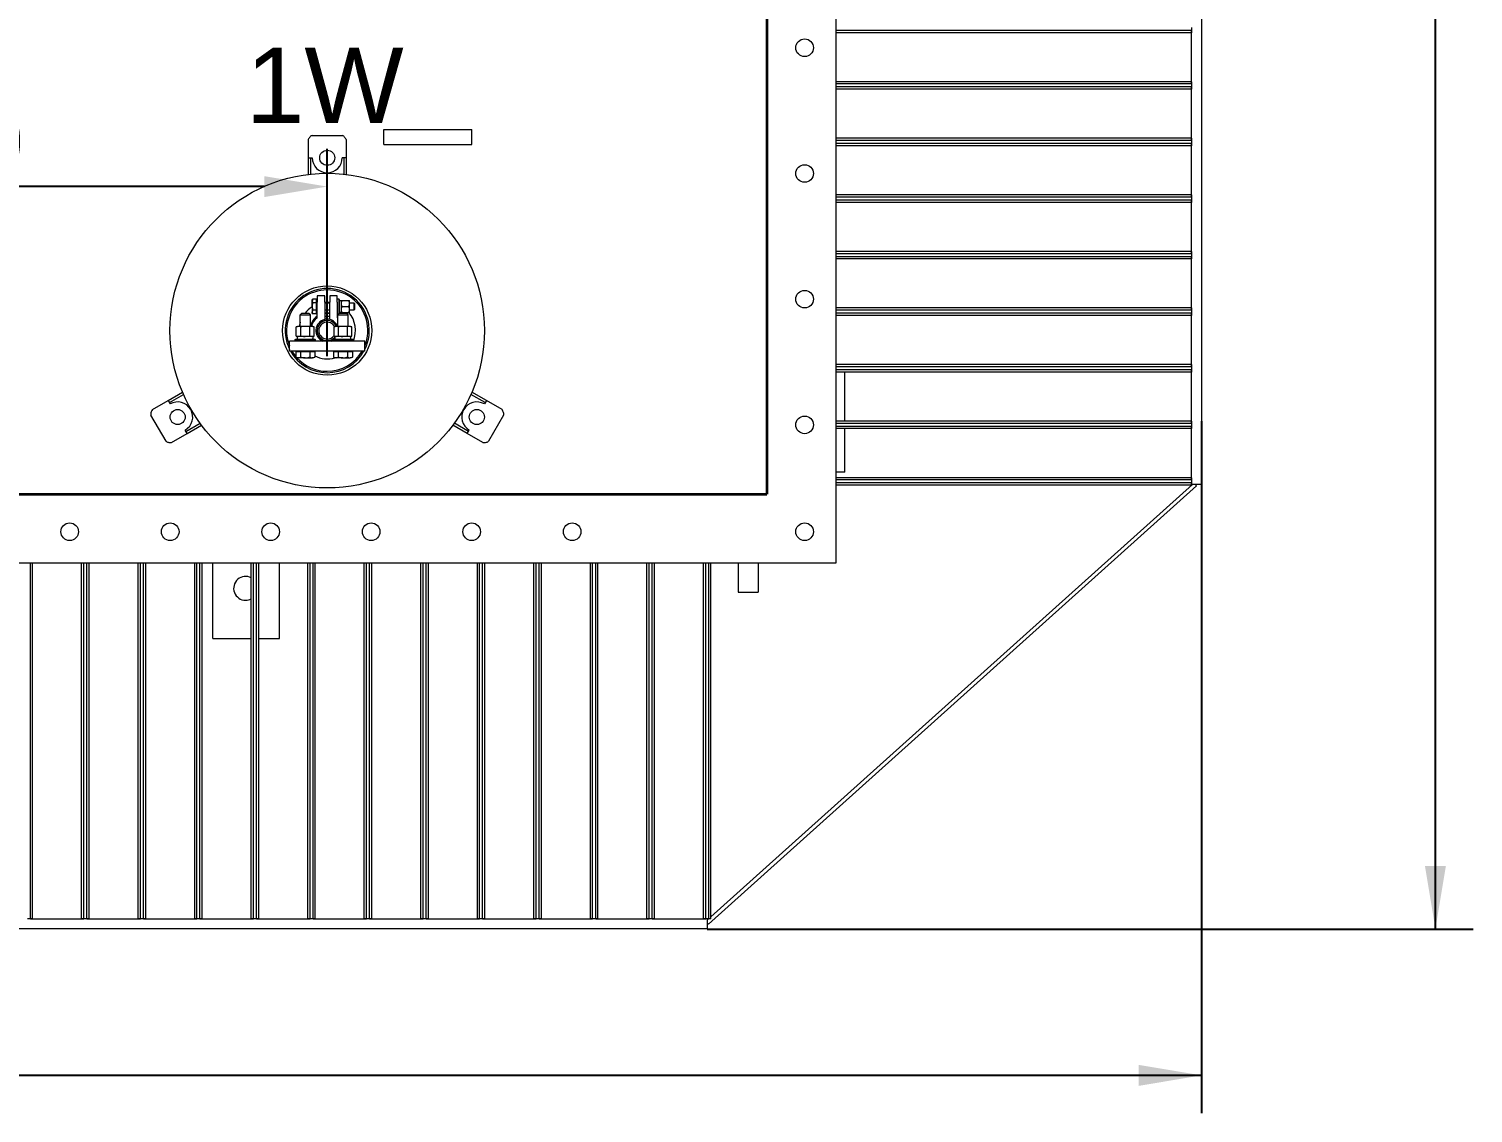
# Model space of a CAD drawing. Header units: millimetres. Extents: x 30710 to 48779, y -19256 to -8564.
# Drawn here: x 36833 to 37982, y -14864 to -14002 of the extents above; entities that cross this region are included whole.
import ezdxf
from ezdxf.enums import TextEntityAlignment as Align

# ---------------------------------------------------------------- set-up
doc = ezdxf.new("R2010")
doc.units = ezdxf.units.MM
doc.header["$LTSCALE"] = 10
for name, color, linetype, lineweight in [('2', 3, 'Continuous', 25), ('粗实线', 4, 'Continuous', 18), ('细实线', 3, 'Continuous', 35)]:
    doc.layers.add(name, color=color, linetype=linetype, lineweight=lineweight)
doc.styles.get("Standard").update_dxf_attribs({"font": ''})
doc.styles.get('Standard').set_extended_font_data('arial')
doc.dimstyles.new('2', dxfattribs={"dimscale": 20, "dimtxt": 2.5, "dimasz": 2.5, "dimexe": 1.5, "dimexo": 0, "dimgap": 0.5, "dimtad": 1, "dimtoh": 1, "dimtxsty": 'Standard', "dimcen": -2.5, "dimdle": 5, "dimclrd": 3, "dimclre": 3, "dimclrt": 3, "dimazin": 2, "dimtfac": 1, "dimtmove": 0, "dimatfit": 2, "dimfxl": 0, "dimtolj": 1, "dimarcsym": 0})

# ---------------------------------------------------------------- blocks, each defined once
blk = doc.blocks.new('*X20')
at = {"layer": '2'}
for points in [[(36520.2, -14118.7), (36520.2, -14135.3), (36470.2, -14127)], [(37020.2, -14118.7), (37020.2, -14135.3), (37070.2, -14127)]]:
    blk.add_hatch(color=3, dxfattribs=at).paths.add_polyline_path(points, flags=0)
at = {"layer": '2', "color": 3, "lineweight": -2}
for p, q in [((36470.2, -14261.8), (36470.2, -14097)), ((37070.2, -14261.8), (37070.2, -14097)), ((37020.2, -14127), (36520.2, -14127))]:
    blk.add_line(p, q, dxfattribs=at)
at = {"layer": '2', "color": 3, "insert": (36770.2, -14091.5), "char_height": 50, "width": 221.037, "attachment_point": 5}
blk.add_mtext('600', dxfattribs=at)
blk = doc.blocks.new('*X21')
at = {"layer": '2', "linetype": 'Continuous'}
for points in [[(37952.4, -13042.6), (37944.1, -13092.6), (37960.7, -13092.6)], [(37952.4, -14717.6), (37944.1, -14667.6), (37960.7, -14667.6)]]:
    blk.add_hatch(color=3, dxfattribs=at).paths.add_polyline_path(points, flags=0)
at = {"layer": '2', "color": 3, "linetype": 'Continuous'}
for p, q in [((36870.2, -13042.6), (37982.4, -13042.6)), ((37952.4, -14717.6), (37952.4, -13042.6)), ((37372.7, -14717.6), (37982.4, -14717.6))]:
    blk.add_line(p, q, dxfattribs=at)
at = {"layer": '2', "color": 3, "insert": (37916.9, -13880.1), "char_height": 50, "width": 288.796, "attachment_point": 5, "rotation": 90}
blk.add_mtext('1700', dxfattribs=at)
blk = doc.blocks.new('*X22')
at = {"layer": '2', "linetype": 'Continuous'}
for points in [[(35174.2, -14834), (35224.2, -14825.7), (35224.2, -14842.4)], [(37766.2, -14834), (37716.2, -14825.7), (37716.2, -14842.4)]]:
    blk.add_hatch(color=3, dxfattribs=at).paths.add_polyline_path(points, flags=0)
at = {"layer": '2', "color": 3, "linetype": 'Continuous'}
for p, q in [((35174.2, -14297.7), (35174.2, -14864)), ((37766.2, -14313.6), (37766.2, -14864)), ((35174.2, -14834), (37766.2, -14834))]:
    blk.add_line(p, q, dxfattribs=at)
at = {"layer": '2', "color": 3, "insert": (36470.2, -14798.5), "char_height": 50, "width": 299.924, "attachment_point": 5}
blk.add_mtext('2600', dxfattribs=at)

msp = doc.modelspace()

# ---------------------------------------------------------------- linework, layer by layer
at = {"layer": '粗实线'}
for p, q in [((37475.22, -13396.56), (37475.22, -14426.56)), ((37766.22, -13459.06), (37766.22, -14364.06)), ((37758.22, -14002.76), (37475.22, -14002.76)), ((37758.22, -14000.36), (37758.22, -14002.76)), ((37758.22, -14045.36), (37758.22, -14002.76)), ((37758.22, -14002.76), (37758.22, -14004.56)), ((37758.22, -14004.56), (37475.22, -14004.56)), ((37758.22, -14043.56), (37758.22, -14004.56)), ((37758.22, -14043.56), (37475.22, -14043.56)), ((37758.22, -14045.36), (37475.22, -14045.36)), ((37758.22, -14047.76), (37475.22, -14047.76)), ((37758.22, -14043.56), (37758.22, -14045.36)), ((37758.22, -14045.36), (37758.22, -14047.76)), ((37758.22, -14090.36), (37758.22, -14047.76)), ((37758.22, -14047.76), (37758.22, -14049.56)), ((37758.22, -14049.56), (37475.22, -14049.56)), ((37758.22, -14088.56), (37758.22, -14049.56)), ((37115.22, -14093.56), (37115.22, -14081.56)), ((37115.22, -14081.56), (37185.22, -14081.56)), ((37185.22, -14093.56), (37185.22, -14081.56)), ((37055.02, -14089.633), (37055.02, -14104.06)), ((37058.22, -14086.433), (37082.22, -14086.433)), ((37085.42, -14089.633), (37085.42, -14104.06)), ((37115.22, -14093.56), (37185.22, -14093.56)), ((37758.22, -14088.56), (37475.22, -14088.56)), ((37758.22, -14090.36), (37475.22, -14090.36)), ((37758.22, -14092.76), (37475.22, -14092.76)), ((37758.22, -14094.56), (37475.22, -14094.56)), ((37758.22, -14088.56), (37758.22, -14090.36)), ((37758.22, -14090.36), (37758.22, -14092.76)), ((37758.22, -14135.36), (37758.22, -14092.76)), ((37758.22, -14092.76), (37758.22, -14094.56)), ((37758.22, -14133.56), (37758.22, -14094.56)), ((37055.02, -14104.06), (37058.22, -14104.06)), ((37055.02, -14104.06), (37055.02, -14117.318)), ((37057.02, -14104.06), (37057.02, -14117.09)), ((37085.42, -14104.06), (37082.22, -14104.06)), ((37083.42, -14104.06), (37083.42, -14117.09)), ((37085.42, -14104.06), (37085.42, -14117.318)), ((37758.22, -14133.56), (37475.22, -14133.56)), ((37758.22, -14135.36), (37475.22, -14135.36)), ((37758.22, -14137.76), (37475.22, -14137.76)), ((37758.22, -14139.56), (37475.22, -14139.56)), ((37758.22, -14133.56), (37758.22, -14135.36)), ((37758.22, -14135.36), (37758.22, -14137.76)), ((37758.22, -14180.36), (37758.22, -14137.76)), ((37758.22, -14137.76), (37758.22, -14139.56)), ((37758.22, -14178.56), (37758.22, -14139.56)), ((37758.22, -14178.56), (37475.22, -14178.56)), ((37758.22, -14180.36), (37475.22, -14180.36)), ((37758.22, -14182.76), (37475.22, -14182.76)), ((37758.22, -14184.56), (37475.22, -14184.56)), ((37758.22, -14178.56), (37758.22, -14180.36)), ((37758.22, -14180.36), (37758.22, -14182.76)), ((37758.22, -14225.36), (37758.22, -14182.76)), ((37758.22, -14182.76), (37758.22, -14184.56)), ((37758.22, -14223.56), (37758.22, -14184.56)), ((37058.22, -14217.363), (37058.666, -14216.589)), ((37058.666, -14216.589), (37058.22, -14218.032)), ((37058.22, -14218.032), (37058.22, -14217.363)), ((37058.22, -14222.363), (37058.22, -14218.032)), ((37061.72, -14216.589), (37058.666, -14216.589)), ((37061.72, -14219.476), (37058.666, -14219.476)), ((37061.72, -14218.032), (37061.72, -14216.589)), ((37061.72, -14217.363), (37062.22, -14217.363)), ((37061.72, -14219.476), (37061.72, -14218.032)), ((37061.72, -14222.363), (37061.72, -14219.476)), ((37068.22, -14213.863), (37062.22, -14213.863)), ((37062.22, -14213.863), (37062.22, -14218.863)), ((37062.22, -14231.313), (37062.22, -14218.863)), ((37068.22, -14218.863), (37068.22, -14213.863)), ((37068.22, -14218.863), (37068.22, -14232.785)), ((37070.22, -14219.06), (37068.22, -14219.149)), ((37068.22, -14219.363), (37072.22, -14219.363)), ((37072.22, -14219.149), (37070.22, -14219.06)), ((37078.22, -14213.863), (37072.22, -14213.863)), ((37072.22, -14213.863), (37072.22, -14218.863)), ((37072.22, -14232.785), (37072.22, -14218.863)), ((37078.22, -14218.863), (37078.22, -14213.863)), ((37078.22, -14216.363), (37079.42, -14216.363)), ((37078.22, -14218.863), (37078.22, -14231.313)), ((37079.42, -14216.363), (37079.82, -14216.763)), ((37079.42, -14216.363), (37079.42, -14228.219)), ((37079.82, -14216.763), (37079.82, -14227.919)), ((37079.82, -14217.722), (37081.42, -14217.722)), ((37081.615, -14217.647), (37081.42, -14220.005)), ((37081.42, -14217.647), (37081.615, -14217.647)), ((37081.42, -14217.647), (37081.42, -14220.005)), ((37081.42, -14220.005), (37081.615, -14222.363)), ((37081.42, -14220.005), (37081.42, -14224.72)), ((37081.615, -14217.647), (37087.624, -14217.647)), ((37087.82, -14220.005), (37087.624, -14217.647)), ((37087.624, -14217.647), (37087.82, -14217.647)), ((37087.624, -14222.363), (37087.82, -14220.005)), ((37087.82, -14220.005), (37087.82, -14217.647)), ((37087.82, -14219.363), (37091.42, -14219.363)), ((37087.82, -14224.72), (37087.82, -14220.005)), ((37091.42, -14219.363), (37092.22, -14220.163)), ((37091.42, -14219.363), (37091.42, -14222.363)), ((37092.22, -14222.363), (37092.22, -14220.163)), ((37048.72, -14228.919), (37049.72, -14227.919)), ((37048.72, -14238.319), (37048.72, -14228.919)), ((37048.72, -14228.919), (37052.72, -14228.919)), ((37052.72, -14227.919), (37049.72, -14227.919)), ((37055.72, -14227.919), (37052.72, -14227.919)), ((37052.72, -14228.919), (37056.72, -14228.919)), ((37055.72, -14227.919), (37056.72, -14228.919)), ((37056.72, -14228.919), (37056.72, -14238.319)), ((37058.22, -14222.363), (37058.22, -14226.693)), ((37058.666, -14225.249), (37058.22, -14226.693)), ((37058.22, -14227.363), (37058.22, -14226.693)), ((37058.666, -14228.136), (37058.22, -14227.363)), ((37061.72, -14225.249), (37058.666, -14225.249)), ((37061.72, -14228.136), (37058.666, -14228.136)), ((37061.72, -14225.249), (37061.72, -14222.363)), ((37061.72, -14226.693), (37061.72, -14225.249)), ((37061.72, -14228.136), (37061.72, -14226.693)), ((37062.22, -14227.363), (37061.72, -14227.363)), ((37072.22, -14225.363), (37068.22, -14225.363)), ((37070.22, -14227.56), (37068.22, -14227.703)), ((37070.22, -14227.935), (37068.22, -14228.082)), ((37068.22, -14229.977), (37072.22, -14229.977)), ((37072.22, -14227.703), (37070.22, -14227.56)), ((37072.22, -14228.082), (37070.22, -14227.935)), ((37079.276, -14228.363), (37078.22, -14228.363)), ((37078.22, -14231.313), (37078.72, -14231.724)), ((37078.72, -14228.919), (37079.72, -14227.919)), ((37078.72, -14238.319), (37078.72, -14228.919)), ((37078.72, -14228.919), (37082.72, -14228.919)), ((37082.72, -14227.919), (37079.72, -14227.919)), ((37079.82, -14226.986), (37081.42, -14226.986)), ((37081.615, -14222.363), (37081.42, -14224.72)), ((37081.42, -14224.72), (37081.615, -14227.078)), ((37081.42, -14224.72), (37081.42, -14227.078)), ((37081.615, -14227.078), (37081.42, -14227.078)), ((37081.615, -14222.363), (37087.624, -14222.363)), ((37081.615, -14227.078), (37087.624, -14227.078)), ((37085.72, -14227.919), (37082.72, -14227.919)), ((37082.72, -14228.919), (37086.72, -14228.919)), ((37085.72, -14227.919), (37086.72, -14228.919)), ((37086.72, -14228.919), (37086.72, -14238.319)), ((37087.82, -14224.72), (37087.624, -14222.363)), ((37087.624, -14227.078), (37087.82, -14224.72)), ((37087.82, -14227.078), (37087.624, -14227.078)), ((37087.82, -14227.078), (37087.82, -14224.72)), ((37091.42, -14225.363), (37087.82, -14225.363)), ((37091.42, -14222.363), (37091.42, -14225.363)), ((37092.22, -14224.563), (37091.42, -14225.363)), ((37092.22, -14224.563), (37092.22, -14222.363)), ((37758.22, -14223.56), (37475.22, -14223.56)), ((37758.22, -14225.36), (37475.22, -14225.36)), ((37758.22, -14227.76), (37475.22, -14227.76)), ((37758.22, -14229.56), (37475.22, -14229.56)), ((37758.22, -14223.56), (37758.22, -14225.36)), ((37758.22, -14225.36), (37758.22, -14227.76)), ((37758.22, -14270.36), (37758.22, -14227.76)), ((37758.22, -14227.76), (37758.22, -14229.56)), ((37758.22, -14268.56), (37758.22, -14229.56)), ((37045.62, -14238.574), (37046.571, -14238.319)), ((37047.395, -14238.319), (37045.62, -14238.574)), ((37045.62, -14245.964), (37045.62, -14238.574)), ((37047.395, -14238.319), (37046.571, -14238.319)), ((37049.17, -14238.574), (37047.395, -14238.319)), ((37052.72, -14238.319), (37047.395, -14238.319)), ((37049.17, -14245.964), (37049.17, -14238.574)), ((37058.045, -14238.319), (37052.72, -14238.319)), ((37056.27, -14238.574), (37052.72, -14238.319)), ((37058.045, -14238.319), (37056.27, -14238.574)), ((37056.27, -14245.964), (37056.27, -14238.574)), ((37059.82, -14238.574), (37058.045, -14238.319)), ((37058.868, -14238.319), (37058.045, -14238.319)), ((37058.868, -14238.319), (37059.82, -14238.574)), ((37059.82, -14245.964), (37059.82, -14238.574)), ((37075.62, -14238.574), (37076.571, -14238.319)), ((37077.395, -14238.319), (37075.62, -14238.574)), ((37075.62, -14245.964), (37075.62, -14238.574)), ((37077.395, -14238.319), (37076.571, -14238.319)), ((37079.17, -14238.574), (37077.395, -14238.319)), ((37082.72, -14238.319), (37077.395, -14238.319)), ((37079.17, -14245.964), (37079.17, -14238.574)), ((37086.27, -14238.574), (37082.72, -14238.319)), ((37088.045, -14238.319), (37082.72, -14238.319)), ((37088.045, -14238.319), (37086.27, -14238.574)), ((37086.27, -14245.964), (37086.27, -14238.574)), ((37089.82, -14238.574), (37088.045, -14238.319)), ((37088.868, -14238.319), (37088.045, -14238.319)), ((37088.868, -14238.319), (37089.82, -14238.574)), ((37089.82, -14245.964), (37089.82, -14238.574)), ((37100.22, -14249.919), (37040.22, -14249.919)), ((37040.22, -14257.919), (37040.22, -14249.919)), ((37044.72, -14248.719), (37045.12, -14248.319)), ((37044.72, -14249.919), (37044.72, -14248.719)), ((37044.72, -14248.719), (37060.72, -14248.719)), ((37045.12, -14248.319), (37060.32, -14248.319)), ((37046.571, -14246.219), (37045.62, -14245.964)), ((37045.62, -14245.964), (37047.395, -14246.219)), ((37047.395, -14246.219), (37046.571, -14246.219)), ((37046.581, -14248.319), (37046.581, -14246.219)), ((37047.395, -14246.219), (37049.17, -14245.964)), ((37052.72, -14246.219), (37047.395, -14246.219)), ((37052.72, -14246.219), (37056.27, -14245.964)), ((37058.045, -14246.219), (37052.72, -14246.219)), ((37056.27, -14245.964), (37058.045, -14246.219)), ((37058.045, -14246.219), (37059.82, -14245.964)), ((37058.868, -14246.219), (37058.045, -14246.219)), ((37058.858, -14246.219), (37058.858, -14248.319)), ((37059.115, -14248.319), (37058.858, -14247.877)), ((37059.82, -14245.964), (37058.868, -14246.219)), ((37060.32, -14248.319), (37060.72, -14248.719)), ((37060.72, -14248.719), (37060.72, -14249.919)), ((37074.72, -14248.719), (37075.12, -14248.319)), ((37074.72, -14249.919), (37074.72, -14248.719)), ((37074.72, -14248.719), (37090.72, -14248.719)), ((37075.12, -14248.319), (37090.32, -14248.319)), ((37076.571, -14246.219), (37075.62, -14245.964)), ((37075.62, -14245.964), (37077.395, -14246.219)), ((37076.162, -14248.319), (37076.581, -14247.926)), ((37077.395, -14246.219), (37076.571, -14246.219)), ((37076.581, -14248.319), (37076.581, -14246.219)), ((37077.395, -14246.219), (37079.17, -14245.964)), ((37082.72, -14246.219), (37077.395, -14246.219)), ((37082.72, -14246.219), (37086.27, -14245.964)), ((37088.045, -14246.219), (37082.72, -14246.219)), ((37086.27, -14245.964), (37088.045, -14246.219)), ((37088.045, -14246.219), (37089.82, -14245.964)), ((37088.868, -14246.219), (37088.045, -14246.219)), ((37088.858, -14246.219), (37088.858, -14248.319)), ((37089.82, -14245.964), (37088.868, -14246.219)), ((37090.32, -14248.319), (37090.72, -14248.719)), ((37090.72, -14248.719), (37090.72, -14249.919)), ((37100.22, -14257.919), (37100.22, -14249.919)), ((37100.22, -14257.919), (37040.22, -14257.919)), ((37047.09, -14258.519), (37045.214, -14258.519)), ((37045.214, -14258.519), (37045.214, -14262.639)), ((37046.22, -14263.219), (37045.214, -14262.639)), ((37045.214, -14262.639), (37047.09, -14263.219)), ((37046.22, -14258.519), (37046.22, -14257.919)), ((37047.09, -14263.219), (37046.22, -14263.219)), ((37048.967, -14258.519), (37047.09, -14258.519)), ((37052.72, -14263.219), (37047.09, -14263.219)), ((37052.72, -14258.519), (37048.967, -14258.519)), ((37048.967, -14258.519), (37048.967, -14262.639)), ((37056.472, -14258.519), (37052.72, -14258.519)), ((37052.72, -14263.219), (37058.349, -14263.219)), ((37058.349, -14258.519), (37056.472, -14258.519)), ((37056.472, -14258.519), (37056.472, -14262.639)), ((37056.472, -14262.639), (37058.349, -14263.219)), ((37060.225, -14258.519), (37058.349, -14258.519)), ((37059.22, -14263.219), (37058.349, -14263.219)), ((37059.22, -14257.919), (37059.22, -14258.519)), ((37060.225, -14262.639), (37059.22, -14263.219)), ((37060.225, -14258.519), (37060.225, -14262.639)), ((37077.09, -14258.519), (37075.214, -14258.519)), ((37075.214, -14258.519), (37075.214, -14262.639)), ((37076.22, -14263.219), (37075.214, -14262.639)), ((37075.214, -14262.639), (37077.09, -14263.219)), ((37076.22, -14258.519), (37076.22, -14257.919)), ((37077.09, -14263.219), (37076.22, -14263.219)), ((37078.967, -14258.519), (37077.09, -14258.519)), ((37082.72, -14263.219), (37077.09, -14263.219)), ((37082.72, -14258.519), (37078.967, -14258.519)), ((37078.967, -14258.519), (37078.967, -14262.639)), ((37086.472, -14258.519), (37082.72, -14258.519)), ((37082.72, -14263.219), (37088.349, -14263.219)), ((37086.472, -14258.519), (37086.472, -14262.639)), ((37088.349, -14258.519), (37086.472, -14258.519)), ((37086.472, -14262.639), (37088.349, -14263.219)), ((37090.225, -14258.519), (37088.349, -14258.519)), ((37089.22, -14263.219), (37088.349, -14263.219)), ((37089.22, -14257.919), (37089.22, -14258.519)), ((37090.225, -14262.639), (37089.22, -14263.219)), ((37090.225, -14258.519), (37090.225, -14262.639)), ((37758.22, -14268.56), (37475.22, -14268.56)), ((37758.22, -14270.36), (37475.22, -14270.36)), ((37758.22, -14272.76), (37475.22, -14272.76)), ((37758.22, -14274.56), (37475.22, -14274.56)), ((37482.22, -14313.56), (37482.22, -14274.56)), ((37758.22, -14268.56), (37758.22, -14270.36)), ((37758.22, -14270.36), (37758.22, -14272.76)), ((37758.22, -14315.36), (37758.22, -14272.76)), ((37758.22, -14272.76), (37758.22, -14274.56)), ((37758.22, -14313.56), (37758.22, -14274.56)), ((36943.541, -14297.146), (36955.023, -14290.517)), ((37196.898, -14297.146), (37185.416, -14290.517)), ((36931.047, -14304.36), (36943.541, -14297.146)), ((36943.541, -14297.146), (36945.141, -14299.917)), ((36944.541, -14298.878), (36955.826, -14292.363)), ((37195.898, -14298.878), (37184.613, -14292.363)), ((37196.898, -14297.146), (37195.298, -14299.917)), ((37209.392, -14304.36), (37196.898, -14297.146)), ((36941.876, -14329.515), (36929.876, -14308.731)), ((37210.563, -14308.731), (37198.563, -14329.515)), ((37758.22, -14313.56), (37475.22, -14313.56)), ((37758.22, -14313.56), (37758.22, -14315.36)), ((36946.247, -14330.687), (36958.741, -14323.473)), ((36958.741, -14323.473), (36957.141, -14320.702)), ((36957.741, -14321.741), (36969.026, -14315.226)), ((36958.741, -14323.473), (36970.223, -14316.844)), ((37181.698, -14323.473), (37170.216, -14316.844)), ((37182.698, -14321.741), (37171.413, -14315.226)), ((37181.698, -14323.473), (37183.298, -14320.702)), ((37194.192, -14330.687), (37181.698, -14323.473)), ((37758.22, -14315.36), (37475.22, -14315.36)), ((37758.22, -14317.76), (37475.22, -14317.76)), ((37758.22, -14319.56), (37475.22, -14319.56)), ((37482.22, -14354.06), (37482.22, -14319.56)), ((37758.22, -14315.36), (37758.22, -14317.76)), ((37758.22, -14360.36), (37758.22, -14317.76)), ((37758.22, -14317.76), (37758.22, -14319.56)), ((37758.22, -14358.56), (37758.22, -14319.56)), ((37482.22, -14354.06), (37475.22, -14354.06)), ((37758.22, -14358.56), (37475.22, -14358.56)), ((37758.22, -14358.56), (37758.22, -14360.36)), ((37373.721, -14713.676), (37762.221, -14365.176)), ((37375.72, -14707.854), (37758.973, -14364.06)), ((37758.22, -14360.36), (37475.22, -14360.36)), ((37758.22, -14362.76), (37475.22, -14362.76)), ((37758.22, -14364.56), (37475.22, -14364.56)), ((37758.22, -14360.36), (37758.22, -14362.76)), ((37758.22, -14364.06), (37758.22, -14362.76)), ((37758.22, -14362.76), (37758.22, -14364.56)), ((37762.22, -14364.06), (37758.22, -14364.06)), ((37762.221, -14365.176), (37761.22, -14364.06)), ((37766.22, -14364.06), (37762.22, -14364.06)), ((37475.22, -14426.56), (35465.22, -14426.56)), ((36833.92, -14709.56), (36833.92, -14426.56)), ((36835.72, -14709.56), (36835.72, -14426.56)), ((36874.72, -14709.56), (36874.72, -14426.56)), ((36876.52, -14709.56), (36876.52, -14426.56)), ((36878.92, -14709.56), (36878.92, -14426.56)), ((36880.72, -14709.56), (36880.72, -14426.56)), ((36919.72, -14709.56), (36919.72, -14426.56)), ((36921.52, -14709.56), (36921.52, -14426.56)), ((36923.92, -14709.56), (36923.92, -14426.56)), ((36925.72, -14709.56), (36925.72, -14426.56)), ((36964.72, -14709.56), (36964.72, -14426.56)), ((36966.52, -14709.56), (36966.52, -14426.56)), ((36968.92, -14709.56), (36968.92, -14426.56)), ((36970.72, -14709.56), (36970.72, -14426.56)), ((36979.22, -14486.56), (36979.22, -14426.56)), ((37009.72, -14709.56), (37009.72, -14426.56)), ((37011.52, -14709.56), (37011.52, -14426.56)), ((37013.92, -14709.56), (37013.92, -14426.56)), ((37015.72, -14709.56), (37015.72, -14426.56)), ((37032.22, -14486.56), (37032.22, -14426.56)), ((37054.72, -14709.56), (37054.72, -14426.56)), ((37056.52, -14709.56), (37056.52, -14426.56)), ((37058.92, -14709.56), (37058.92, -14426.56)), ((37060.72, -14709.56), (37060.72, -14426.56)), ((37099.72, -14709.56), (37099.72, -14426.56)), ((37101.52, -14709.56), (37101.52, -14426.56)), ((37103.92, -14709.56), (37103.92, -14426.56)), ((37105.72, -14709.56), (37105.72, -14426.56)), ((37144.72, -14709.56), (37144.72, -14426.56)), ((37146.52, -14709.56), (37146.52, -14426.56)), ((37148.92, -14709.56), (37148.92, -14426.56)), ((37150.72, -14709.56), (37150.72, -14426.56)), ((37189.72, -14709.56), (37189.72, -14426.56)), ((37191.52, -14709.56), (37191.52, -14426.56)), ((37193.92, -14709.56), (37193.92, -14426.56)), ((37195.72, -14709.56), (37195.72, -14426.56)), ((37234.72, -14709.56), (37234.72, -14426.56)), ((37236.52, -14709.56), (37236.52, -14426.56)), ((37238.92, -14709.56), (37238.92, -14426.56)), ((37240.72, -14709.56), (37240.72, -14426.56)), ((37279.72, -14709.56), (37279.72, -14426.56)), ((37281.52, -14709.56), (37281.52, -14426.56)), ((37283.92, -14709.56), (37283.92, -14426.56)), ((37285.72, -14709.56), (37285.72, -14426.56)), ((37324.72, -14709.56), (37324.72, -14426.56)), ((37326.52, -14709.56), (37326.52, -14426.56)), ((37328.92, -14709.56), (37328.92, -14426.56)), ((37330.72, -14709.56), (37330.72, -14426.56)), ((37369.72, -14709.56), (37369.72, -14426.56)), ((37371.52, -14709.56), (37371.52, -14426.56)), ((37373.92, -14709.56), (37373.92, -14426.56)), ((37375.72, -14709.56), (37375.72, -14426.56)), ((37397.22, -14426.56), (37397.22, -14449.56)), ((37413.22, -14426.56), (37413.22, -14449.56)), ((37397.22, -14449.56), (37413.22, -14449.56)), ((36979.22, -14486.56), (37009.72, -14486.56)), ((37015.72, -14486.56), (37032.22, -14486.56)), ((36833.92, -14709.56), (36831.52, -14709.56)), ((36833.92, -14709.56), (36876.52, -14709.56)), ((36835.72, -14709.56), (36833.92, -14709.56)), ((36835.72, -14709.56), (36874.72, -14709.56)), ((36876.52, -14709.56), (36874.72, -14709.56)), ((36878.92, -14709.56), (36876.52, -14709.56)), ((36878.92, -14709.56), (36921.52, -14709.56)), ((36880.72, -14709.56), (36878.92, -14709.56)), ((36880.72, -14709.56), (36919.72, -14709.56)), ((36921.52, -14709.56), (36919.72, -14709.56)), ((36923.92, -14709.56), (36921.52, -14709.56)), ((36923.92, -14709.56), (36966.52, -14709.56)), ((36925.72, -14709.56), (36923.92, -14709.56)), ((36925.72, -14709.56), (36964.72, -14709.56)), ((36966.52, -14709.56), (36964.72, -14709.56)), ((36968.92, -14709.56), (36966.52, -14709.56)), ((36968.92, -14709.56), (37011.52, -14709.56)), ((36970.72, -14709.56), (36968.92, -14709.56)), ((36970.72, -14709.56), (37009.72, -14709.56)), ((37011.52, -14709.56), (37009.72, -14709.56)), ((37013.92, -14709.56), (37011.52, -14709.56)), ((37013.92, -14709.56), (37056.52, -14709.56)), ((37015.72, -14709.56), (37013.92, -14709.56)), ((37015.72, -14709.56), (37054.72, -14709.56)), ((37056.52, -14709.56), (37054.72, -14709.56)), ((37058.92, -14709.56), (37056.52, -14709.56)), ((37058.92, -14709.56), (37101.52, -14709.56)), ((37060.72, -14709.56), (37058.92, -14709.56)), ((37060.72, -14709.56), (37099.72, -14709.56)), ((37101.52, -14709.56), (37099.72, -14709.56)), ((37103.92, -14709.56), (37101.52, -14709.56)), ((37103.92, -14709.56), (37146.52, -14709.56)), ((37105.72, -14709.56), (37103.92, -14709.56)), ((37105.72, -14709.56), (37144.72, -14709.56)), ((37146.52, -14709.56), (37144.72, -14709.56)), ((37148.92, -14709.56), (37146.52, -14709.56)), ((37148.92, -14709.56), (37191.52, -14709.56)), ((37150.72, -14709.56), (37148.92, -14709.56)), ((37150.72, -14709.56), (37189.72, -14709.56)), ((37191.52, -14709.56), (37189.72, -14709.56)), ((37193.92, -14709.56), (37191.52, -14709.56)), ((37193.92, -14709.56), (37236.52, -14709.56)), ((37195.72, -14709.56), (37193.92, -14709.56)), ((37195.72, -14709.56), (37234.72, -14709.56)), ((37236.52, -14709.56), (37234.72, -14709.56)), ((37238.92, -14709.56), (37236.52, -14709.56)), ((37238.92, -14709.56), (37281.52, -14709.56)), ((37240.72, -14709.56), (37238.92, -14709.56)), ((37240.72, -14709.56), (37279.72, -14709.56)), ((37281.52, -14709.56), (37279.72, -14709.56)), ((37283.92, -14709.56), (37281.52, -14709.56)), ((37283.92, -14709.56), (37326.52, -14709.56)), ((37285.72, -14709.56), (37283.92, -14709.56)), ((37285.72, -14709.56), (37324.72, -14709.56)), ((37326.52, -14709.56), (37324.72, -14709.56)), ((37328.92, -14709.56), (37326.52, -14709.56)), ((37328.92, -14709.56), (37371.52, -14709.56)), ((37330.72, -14709.56), (37328.92, -14709.56)), ((37330.72, -14709.56), (37369.72, -14709.56)), ((37371.52, -14709.56), (37369.72, -14709.56)), ((37373.92, -14709.56), (37371.52, -14709.56)), ((37372.72, -14710.545), (37373.818, -14709.56)), ((37372.72, -14709.56), (37372.72, -14713.56)), ((37373.721, -14713.676), (37372.72, -14712.56)), ((37372.72, -14713.56), (37372.72, -14717.56)), ((37375.72, -14709.56), (37373.92, -14709.56)), ((37372.72, -14717.56), (35567.72, -14717.56))]:
    msp.add_line(p, q, dxfattribs=at)
for points in [[(37078.72, -14230.435), (37078.63, -14230.368), (37078.22, -14230.071)], [(37078.72, -14230.911), (37078.405, -14230.667), (37078.22, -14230.531)], [(37048.72, -14234.926), (37048.118, -14237.344), (37047.954, -14238.319)], [(37059.115, -14248.319), (37058.963, -14248.062), (37058.858, -14247.877)], [(37073.554, -14249.919), (37074.558, -14249.445), (37074.72, -14249.354)], [(37045.214, -14262.092), (37044.044, -14260.578), (37042.305, -14257.919)]]:
    msp.add_lwpolyline(points, dxfattribs=at)
for centre, radius in [((37450.22, -14016.56), 7), ((37070.22, -14104.06), 6), ((37070.22, -14241.56), 125.168), ((37450.22, -14116.56), 7), ((37070.22, -14241.56), 35.5), ((37450.22, -14216.56), 7), ((36951.141, -14310.31), 6), ((37189.298, -14310.31), 6), ((37450.22, -14316.56), 7), ((36865.22, -14401.56), 7), ((36945.22, -14401.56), 7), ((37025.22, -14401.56), 7), ((37105.22, -14401.56), 7), ((37185.22, -14401.56), 7), ((37265.22, -14401.56), 7), ((37450.22, -14401.56), 7)]:
    msp.add_circle(centre, radius, dxfattribs=at)
for centre, radius, start, end in [((37070.22, -14104.06), 12, 180, 0), ((37070.22, -14241.56), 33.5, 333.57561, 206.42439), ((37070.22, -14241.56), 32.355, 338.003358, 201.996642), ((37070.22, -14241.56), 22.5, 122.230953, 142.681298), ((37070.22, -14241.56), 14, 124.849905, 164.641114), ((37070.22, -14241.56), 13.625, 125.955445, 166.240865), ((37070.22, -14241.56), 13, 127.979872, 165.565361), ((37070.22, -14241.56), 9, 102.839588, 248.252297), ((37070.22, -14241.56), 9.031, 77.205165, 102.794835), ((37070.22, -14241.56), 9, 21.104156, 77.160412), ((37070.22, -14241.56), 22.5, 338.190007, 39.770126), ((37070.22, -14241.56), 8, 23.895673, 270), ((37070.22, -14241.56), 6.701, 27.81532, 270), ((37070.22, -14241.56), 6.701, 270, 323.692412), ((37070.22, -14241.56), 8, 270, 322.67509), ((37070.22, -14241.56), 33.5, 209.231591, 270), ((37070.22, -14241.56), 32.355, 221.919439, 270), ((37070.22, -14241.56), 22.5, 243.627986, 285.710768), ((37070.22, -14241.56), 32.355, 270, 329.627595), ((37070.22, -14241.56), 33.5, 270, 330.768409), ((36951.141, -14310.31), 12, 300, 120), ((37189.298, -14310.31), 12, 60, 240), ((37005.22, -14446.56), 9.5, 61.726286, 270), ((37005.22, -14446.56), 9.5, 270, 298.273714)]:
    msp.add_arc(centre, radius, start, end, dxfattribs=at)
for points, knots in [([(37058.22, -14086.433), (37057.948, -14086.483), (37057.404, -14086.583), (37056.589, -14087.351), (37055.793, -14088.416), (37055.271, -14089.238), (37055.02, -14089.633)], [0, 0, 0, 0, 1.19082648, 2.38253016, 3.57423903, 4.6753303, 4.6753303, 4.6753303, 4.6753303]), ([(37058.22, -14218.032), (37058.22, -14218.067), (37058.226, -14218.554), (37058.454, -14219.032), (37058.666, -14219.476)], [0, 0, 0, 0, 0.10683291, 1.52182377, 1.52182377, 1.52182377, 1.52182377]), ([(37058.666, -14219.476), (37058.611, -14219.674), (37058.347, -14220.614), (37058.276, -14221.591), (37058.22, -14222.363)], [0, 0, 0, 0, 0.61765991, 2.92728759, 2.92728759, 2.92728759, 2.92728759]), ([(37058.22, -14222.363), (37058.224, -14222.589), (37058.246, -14223.566), (37058.483, -14224.518), (37058.666, -14225.249)], [0, 0, 0, 0, 0.67908335, 2.92898635, 2.92898635, 2.92898635, 2.92898635]), ([(37058.22, -14226.693), (37058.22, -14226.727), (37058.226, -14227.214), (37058.454, -14227.692), (37058.666, -14228.136)], [0, 0, 0, 0, 0.10683291, 1.52182377, 1.52182377, 1.52182377, 1.52182377]), ([(37052.72, -14238.319), (37051.801, -14238.349), (37050.613, -14238.387), (37049.436, -14238.54), (37049.17, -14238.574)], [0, 0, 0, 0, 2.75576542, 3.56091545, 3.56091545, 3.56091545, 3.56091545]), ([(37082.72, -14238.319), (37081.801, -14238.349), (37080.613, -14238.387), (37079.436, -14238.54), (37079.17, -14238.574)], [0, 0, 0, 0, 2.75576542, 3.56091545, 3.56091545, 3.56091545, 3.56091545]), ([(37049.17, -14245.964), (37049.436, -14245.999), (37050.613, -14246.151), (37051.801, -14246.189), (37052.72, -14246.219)], [0, 0, 0, 0, 0.80515003, 3.56091545, 3.56091545, 3.56091545, 3.56091545]), ([(37079.17, -14245.964), (37079.436, -14245.999), (37080.613, -14246.151), (37081.801, -14246.189), (37082.72, -14246.219)], [0, 0, 0, 0, 0.80515003, 3.56091545, 3.56091545, 3.56091545, 3.56091545]), ([(37047.09, -14263.219), (37047.135, -14263.219), (37047.768, -14263.21), (37048.389, -14262.914), (37048.967, -14262.639)], [0, 0, 0, 0, 0.13891089, 1.97837144, 1.97837144, 1.97837144, 1.97837144]), ([(37048.967, -14262.639), (37049.24, -14262.715), (37050.463, -14263.057), (37051.733, -14263.148), (37052.72, -14263.219)], [0, 0, 0, 0, 0.85137741, 3.80566335, 3.80566335, 3.80566335, 3.80566335]), ([(37052.72, -14263.219), (37053.027, -14263.212), (37054.297, -14263.183), (37055.534, -14262.873), (37056.472, -14262.639)], [0, 0, 0, 0, 0.92091722, 3.80778094, 3.80778094, 3.80778094, 3.80778094]), ([(37058.349, -14263.219), (37058.393, -14263.219), (37059.027, -14263.21), (37059.648, -14262.914), (37060.225, -14262.639)], [0, 0, 0, 0, 0.13891089, 1.97837144, 1.97837144, 1.97837144, 1.97837144]), ([(37077.09, -14263.219), (37077.135, -14263.219), (37077.768, -14263.21), (37078.389, -14262.914), (37078.967, -14262.639)], [0, 0, 0, 0, 0.13891089, 1.97837144, 1.97837144, 1.97837144, 1.97837144]), ([(37078.967, -14262.639), (37079.24, -14262.715), (37080.463, -14263.057), (37081.733, -14263.148), (37082.72, -14263.219)], [0, 0, 0, 0, 0.85137741, 3.80566335, 3.80566335, 3.80566335, 3.80566335]), ([(37082.72, -14263.219), (37083.027, -14263.212), (37084.297, -14263.183), (37085.534, -14262.873), (37086.472, -14262.639)], [0, 0, 0, 0, 0.92091722, 3.80778094, 3.80778094, 3.80778094, 3.80778094]), ([(37088.349, -14263.219), (37088.393, -14263.219), (37089.027, -14263.21), (37089.648, -14262.914), (37090.225, -14262.639)], [0, 0, 0, 0, 0.13891089, 1.97837144, 1.97837144, 1.97837144, 1.97837144]), ([(37210.563, -14308.731), (37210.656, -14308.471), (37210.841, -14307.95), (37210.584, -14306.86), (37210.059, -14305.638), (37209.608, -14304.774), (37209.392, -14304.36)], [0, 0, 0, 0, 1.19082648, 2.38253016, 3.57423903, 4.6753303, 4.6753303, 4.6753303, 4.6753303]), ([(36941.876, -14329.515), (36942.055, -14329.726), (36942.413, -14330.147), (36943.486, -14330.469), (36944.806, -14330.625), (36945.78, -14330.667), (36946.247, -14330.687)], [0, 0, 0, 0, 1.19082648, 2.38253016, 3.57423903, 4.6753303, 4.6753303, 4.6753303, 4.6753303])]:
    msp.add_open_spline(points, degree=3, knots=knots, dxfattribs=at)
for points in [[(37085.42, -14089.633), (37085.153, -14089.213), (37084.62, -14088.375), (37083.82, -14087.317), (37083.02, -14086.577), (37082.486, -14086.481), (37082.22, -14086.433)], [(36931.047, -14304.36), (36930.817, -14304.8), (36930.358, -14305.681), (36929.842, -14306.903), (36929.601, -14307.966), (36929.784, -14308.476), (36929.876, -14308.731)], [(37194.192, -14330.687), (37194.689, -14330.665), (37195.682, -14330.623), (37196.998, -14330.459), (37198.038, -14330.136), (37198.388, -14329.722), (37198.563, -14329.515)]]:
    msp.add_open_spline(points, degree=3, dxfattribs=at)
at = {"layer": '细实线'}
for p in [(37420.22, -13451.56), (35520.22, -14371.56)]:
    msp.add_line(p, (37420.22, -14371.56), dxfattribs=at)

# ---------------------------------------------------------------- texts
at = {"layer": '2'}
msp.add_text('1W', height=60, dxfattribs=at).set_placement((37068.22, -14046.419), align=Align.MIDDLE_CENTER)

# ---------------------------------------------------------------- dimensions: what is measured, and where the dimension line sits
dim = msp.add_linear_dim(base=(37952.408, -13042.56), p1=(37372.72, -14717.56), p2=(36870.22, -13042.56), angle=90, text='1700', dimstyle='2', override={"dimsah": 1}, dxfattribs=at)
dim.commit()
dim.dimension.update_dxf_attribs({"geometry": '*X21', "text_midpoint": (37916.894, -13880.06)})
dim = msp.add_linear_dim(base=(36470.22, -14127.007), p1=(37070.22, -14261.78), p2=(36470.22, -14261.78), angle=180, dimstyle='2', override={"dimsah": 1, "dimtzin": 8}, dxfattribs=at)
dim.commit()
dim.dimension.update_dxf_attribs({"geometry": '*X20', "text_midpoint": (36770.22, -14091.478)})
dim = msp.add_linear_dim(base=(37766.22, -14834.042), p1=(35174.22, -14297.66), p2=(37766.22, -14313.56), text='2600', dimstyle='2', override={"dimsah": 1}, dxfattribs=at)
dim.commit()
dim.dimension.update_dxf_attribs({"geometry": '*X22', "text_midpoint": (36470.22, -14798.527), "dimtype": 160})

doc.saveas('drawing.dxf')
